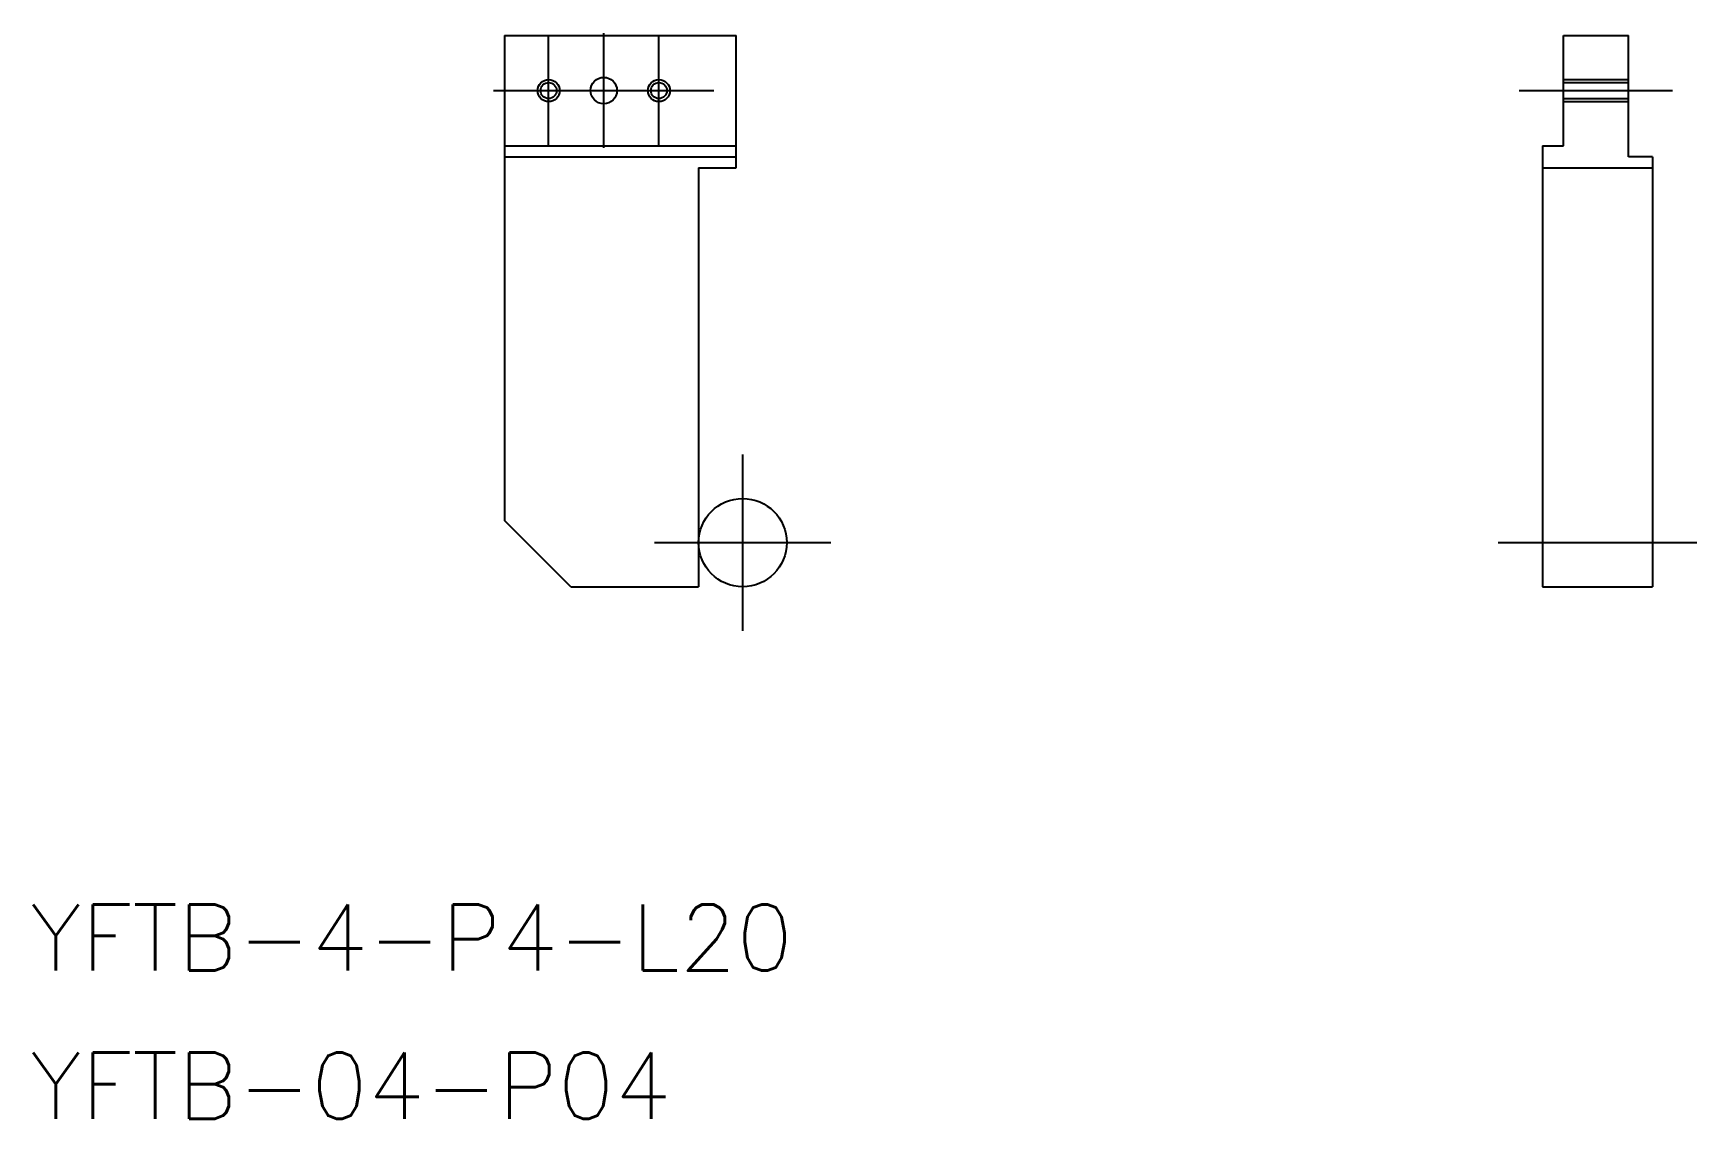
# Model space of a CAD drawing. Extents: x -32.2 to 43.3, y -26.1 to 23.1.
import ezdxf

# ---------------------------------------------------------------- set-up
doc = ezdxf.new("R2010")
doc.units = 0
for name, pattern in [('CENTER', [50.8, 31.75, -6.35, 6.35, -6.35]), ('DASHED', [19.05, 12.7, -6.35]), ('PHANTOM', [63.5, 31.75, -6.35, 6.35, -6.35, 6.35, -6.35])]:
    doc.linetypes.add(name, pattern=pattern)
doc.layers.get('0').update_dxf_attribs({"linetype": 'CONTINUOUS'})
doc.layers.add('CENTER', color=1, linetype='CENTER')
doc.styles.get("Standard").update_dxf_attribs({"font": 'txt.shx', "height": 3, "bigfont": 'bigfont.shx'})

msp = doc.modelspace()

# ---------------------------------------------------------------- linework, layer by layer
at = {"color": 7, "linetype": 'CONTINUOUS'}
for p, q in [((-10.8, 23), (-10.8, 1)), ((-10.8, 23), (-0.3, 23)), ((-0.3, 17), (-0.3, 23)), ((37.223, 18), (37.223, 23)), ((37.223, 23), (40.173, 23)), ((40.173, 17.5), (40.173, 23)), ((-10.8, 18), (-0.3, 18)), ((36.273, 18), (36.273, -2)), ((36.273, 18), (37.223, 18)), ((41.273, 17.5), (40.173, 17.5)), ((41.273, 17.5), (41.273, -2)), ((-2, 17), (-2, -2)), ((-2, 17), (-0.3, 17)), ((36.273, 17), (41.273, 17)), ((-7.8, -2), (-10.8, 1)), ((-7.8, -2), (-2, -2)), ((36.273, -2), (41.273, -2))]:
    msp.add_line(p, q, dxfattribs=at)
at = {"color": 3, "linetype": 'DASHED'}
for p, q in [((37.223, 21), (40.173, 21)), ((37.223, 20.864), (40.173, 20.864)), ((37.223, 20.135), (40.173, 20.135)), ((37.223, 20), (40.173, 20)), ((-10.8, 17.5), (-0.3, 17.5))]:
    msp.add_line(p, q, dxfattribs=at)
at = {"color": 3, "linetype": 'CONTINUOUS'}
for centre in [(-8.8, 20.5), (-3.8, 20.5)]:
    msp.add_circle(centre, 0.5, dxfattribs=at)
at = {"color": 7, "linetype": 'CONTINUOUS'}
for centre, radius in [((-8.8, 20.5), 0.364), ((-6.3, 20.5), 0.6), ((-3.8, 20.5), 0.364)]:
    msp.add_circle(centre, radius, dxfattribs=at)
at = {"color": 3, "linetype": 'PHANTOM'}
msp.add_circle((0, 0), 2, dxfattribs=at)
at = {"layer": 'CENTER', "color": 1, "linetype": 'CENTER'}
for p, q in [((-8.8, 18), (-8.8, 23)), ((-6.3, 17.9), (-6.3, 23.1)), ((-3.8, 18), (-3.8, 23)), ((-11.3, 20.5), (-1.3, 20.5)), ((35.223, 20.5), (42.173, 20.5)), ((0, 4), (0, -4)), ((-4, 0), (4, 0)), ((34.273, 0), (43.273, 0))]:
    msp.add_line(p, q, dxfattribs=at)

# ---------------------------------------------------------------- texts
at = {"color": 7, "linetype": 'CONTINUOUS'}
for s, p in [('YFTB-4-P4-L20', (-32.303, -19.409)), ('YFTB-04-P04', (-32.303, -26.132))]:
    msp.add_text(s, height=3, dxfattribs=at).set_placement(p)

doc.saveas('drawing.dxf')
